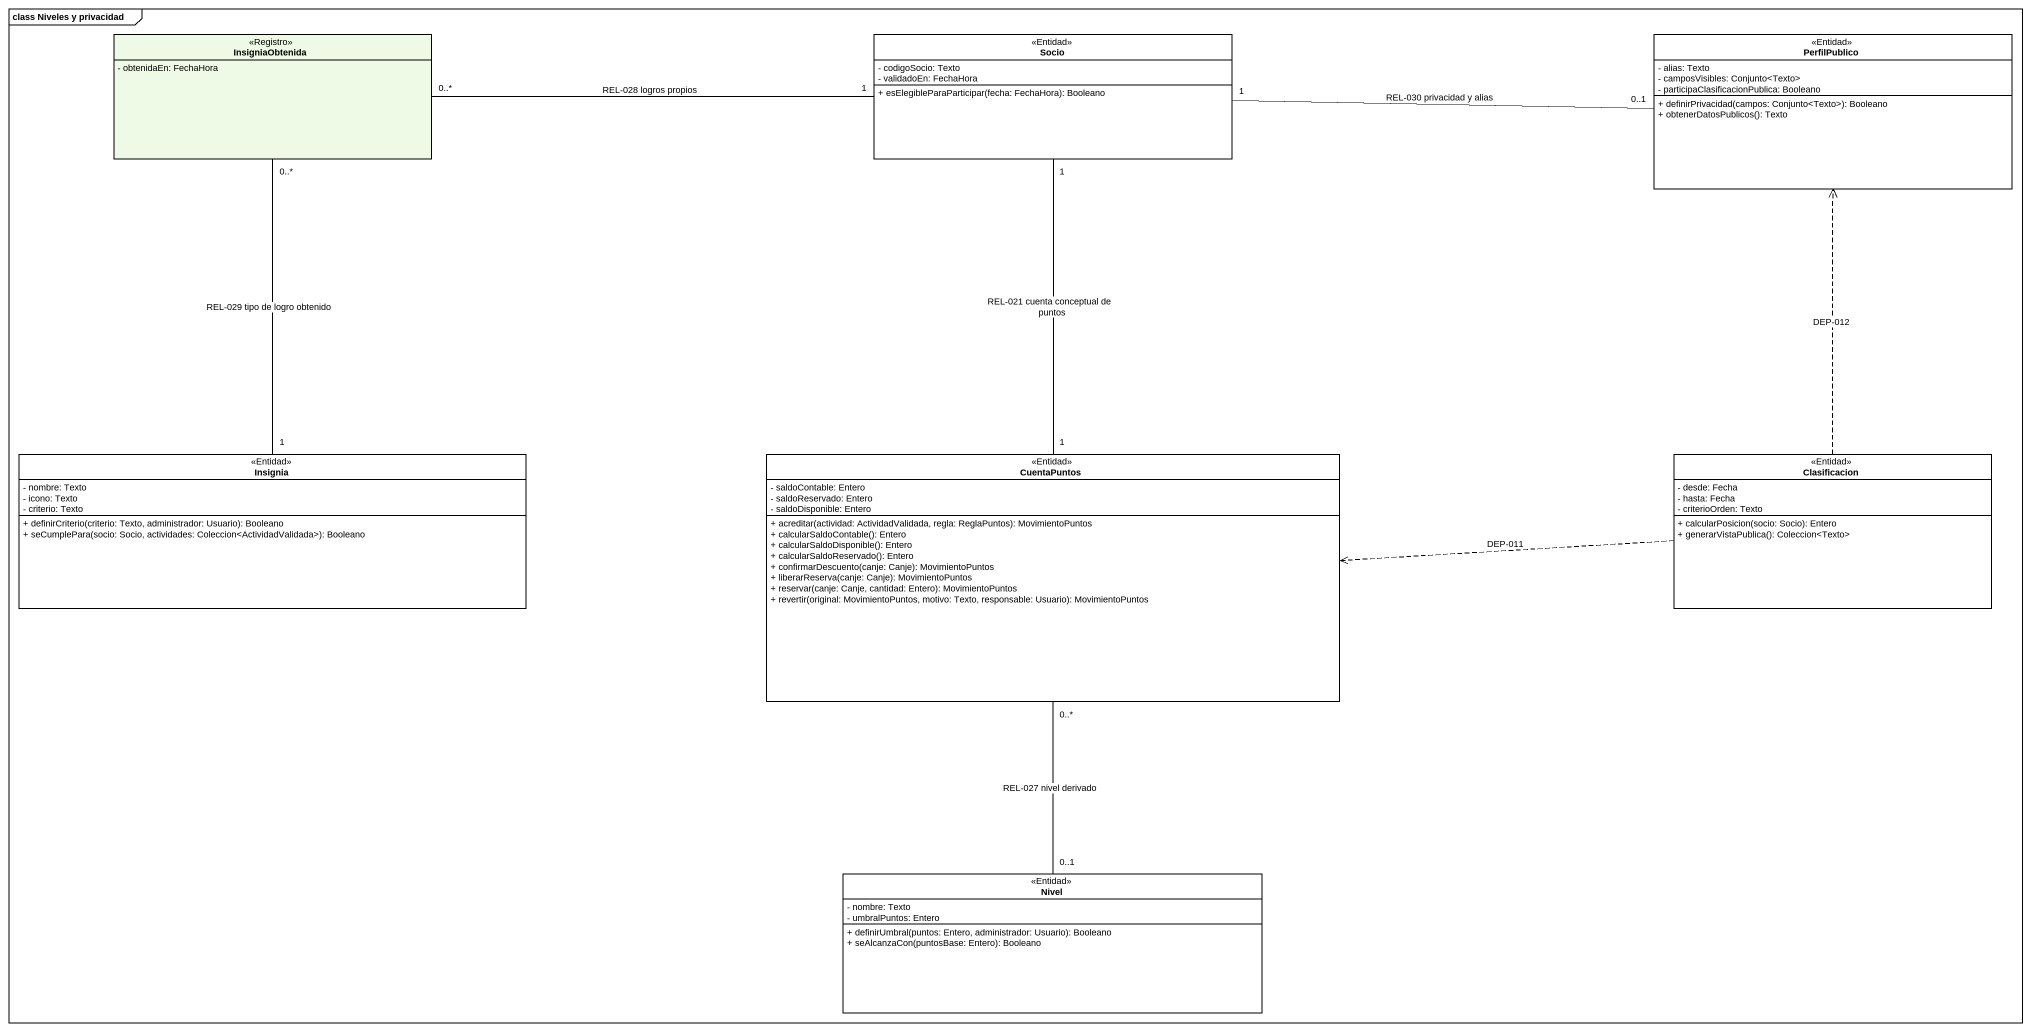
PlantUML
@startuml
mainframe class Niveles y privacidad
hide circle
hide empty members
skinparam classAttributeIconSize 0
class InsigniaObtenida <<Registro>> #EEFAE6 {
  - obtenidaEn: FechaHora
}
class Socio <<Entidad>> #FFFFFF {
  - codigoSocio: Texto
  - validadoEn: FechaHora
  + esElegibleParaParticipar(fecha: FechaHora): Booleano
}
class PerfilPublico <<Entidad>> #FFFFFF {
  - alias: Texto
  - camposVisibles: Conjunto<Texto>
  - participaClasificacionPublica: Booleano
  + definirPrivacidad(campos: Conjunto<Texto>): Booleano
  + obtenerDatosPublicos(): Texto
}
class Insignia <<Entidad>> #FFFFFF {
  - nombre: Texto
  - icono: Texto
  - criterio: Texto
  + definirCriterio(criterio: Texto, administrador: Usuario): Booleano
  + seCumplePara(socio: Socio, actividades: Coleccion<ActividadValidada>): Booleano
}
class CuentaPuntos <<Entidad>> #FFFFFF {
  - saldoContable: Entero
  - saldoReservado: Entero
  - saldoDisponible: Entero
  + acreditar(actividad: ActividadValidada, regla: ReglaPuntos): MovimientoPuntos
  + calcularSaldoContable(): Entero
  + calcularSaldoDisponible(): Entero
  + calcularSaldoReservado(): Entero
  + confirmarDescuento(canje: Canje): MovimientoPuntos
  + liberarReserva(canje: Canje): MovimientoPuntos
  + reservar(canje: Canje, cantidad: Entero): MovimientoPuntos
  + revertir(original: MovimientoPuntos, motivo: Texto, responsable: Usuario): MovimientoPuntos
}
class Clasificacion <<Entidad>> #FFFFFF {
  - desde: Fecha
  - hasta: Fecha
  - criterioOrden: Texto
  + calcularPosicion(socio: Socio): Entero
  + generarVistaPublica(): Coleccion<Texto>
}
class Nivel <<Entidad>> #FFFFFF {
  - nombre: Texto
  - umbralPuntos: Entero
  + definirUmbral(puntos: Entero, administrador: Usuario): Booleano
  + seAlcanzaCon(puntosBase: Entero): Booleano
}
Socio "1" -left- "0..*" InsigniaObtenida : REL-028 logros propios
Socio "1" -right- "0..1" PerfilPublico : REL-030 privacidad y alias
Socio "1" -- "1" CuentaPuntos : REL-021 cuenta conceptual de puntos
Insignia "1" -up- "0..*" InsigniaObtenida : REL-029 tipo de logro obtenido
CuentaPuntos "0..*" -- "0..1" Nivel : REL-027 nivel derivado
Clasificacion .up.> PerfilPublico : DEP-012
Clasificacion .left.> CuentaPuntos : DEP-011
@enduml
